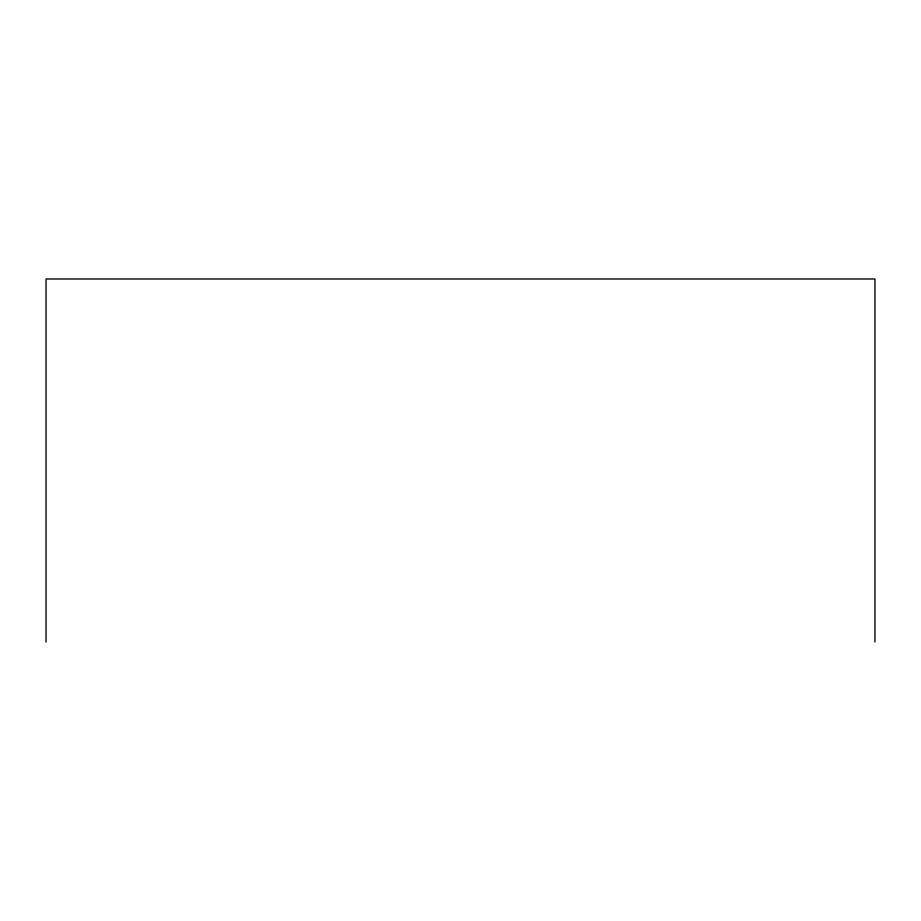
<?xml version="1.0" encoding="UTF-8"?>
<svg xmlns="http://www.w3.org/2000/svg" width="921" height="921" viewBox="0 0 921 921"><rect width="100%" height="100%" fill="white"/><g stroke="black" fill="none" stroke-linecap="round" stroke-linejoin="round"><path stroke-width="1.38" d="M874.95 642.006L874.95 278.994L46.05 278.994L46.05 642.006"/></g></svg>
